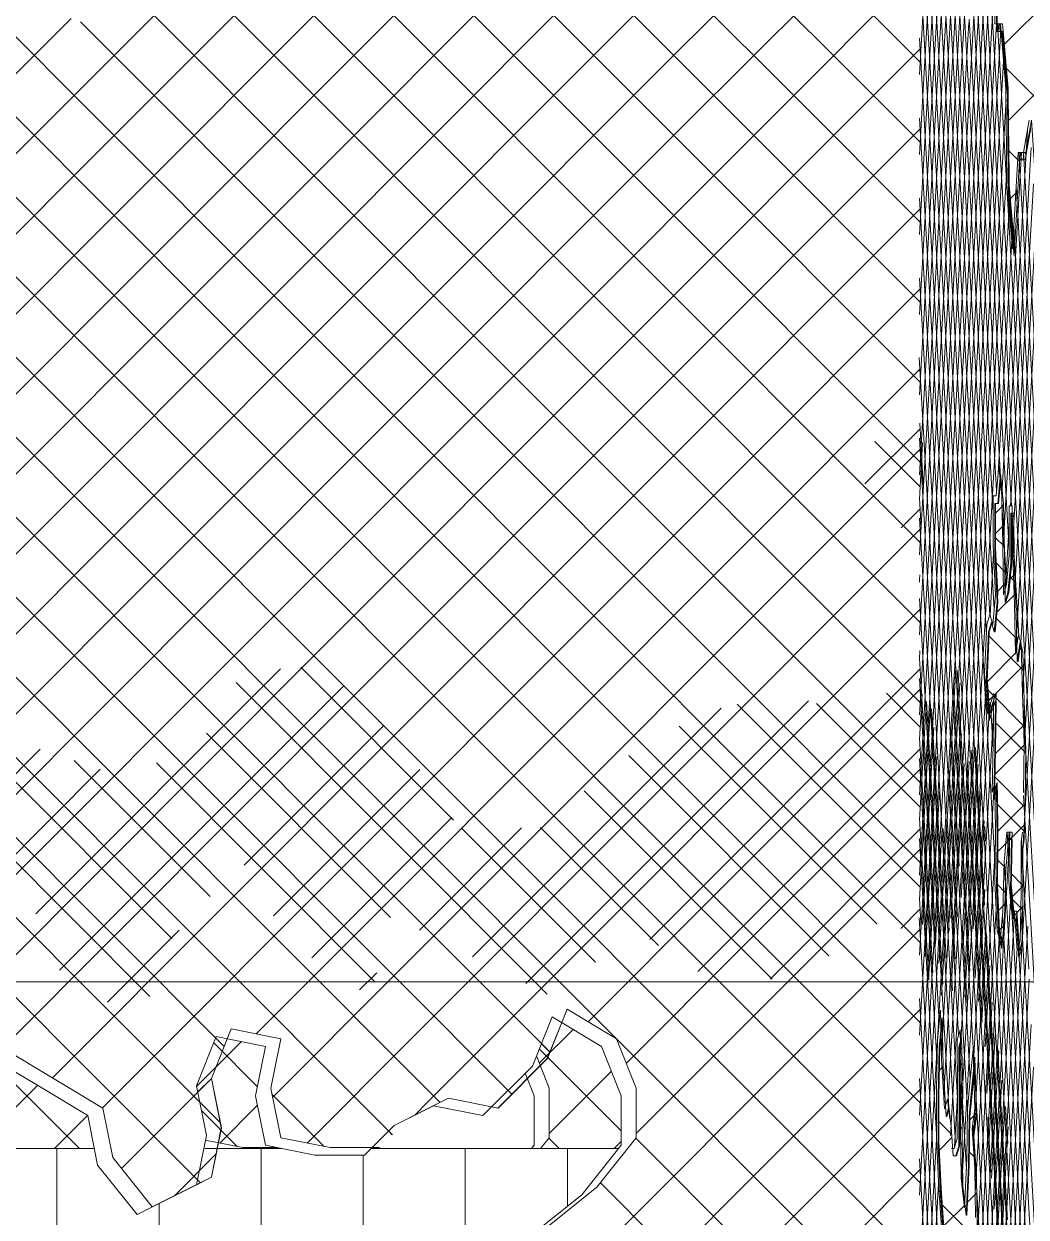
# Model space of a CAD drawing. Header units: millimetres. Extents: x -35517 to 139323, y -3702 to 5999.
# Drawn here: x 3886 to 4868, y 3791 to 4961 of the extents above; entities that cross this region are included whole.
import ezdxf

# ---------------------------------------------------------------- set-up
doc = ezdxf.new("R2010")
doc.units = ezdxf.units.MM
for name, color, linetype, lineweight in [('A-ROOF-OTLN', 132, 'Continuous', 5), ('A-ROOF-PATT', 132, 'Continuous', 9), ('G-ANNO-TEXT', 231, 'Continuous', 5), ('G-IMPT', 8, 'Continuous', 5), ('L-PLNT', 71, 'Continuous', 5)]:
    doc.layers.add(name, color=color, linetype=linetype, lineweight=lineweight)

# ---------------------------------------------------------------- blocks, each defined once
blk = doc.blocks.new('SVA_Shades of Green Tree - Australian_Tree_based_on_Leopard_Tree_2901-V131-GENERAL NORTH ELEVATION')
at = {"layer": 'G-IMPT'}
for p, q in [((4837.2, 4684.5), (4763.7, 5954.7)), ((4741.3, 4945.6), (3771.6, 5917)), ((4765, 4944.8), (4821.2, 5916.2)), ((4840.3, 4709.6), (4770.9, 5907.7)), ((4689.1, 4919.5), (3712.3, 5898)), ((4768, 4918.7), (4824.6, 5897.1)), ((4842.9, 4743.7), (4775.7, 5904)), ((4845.4, 4777.9), (4780.2, 5904)), ((4638.6, 4891.6), (3656.7, 5875.2)), ((4770.9, 4890.8), (4827.9, 5874.3)), ((4588.5, 4863.4), (3645.5, 5808)), ((4773.8, 4862.5), (4828.5, 5807.1)), ((4198.6, 4861.9), (3361.1, 5700.7)), ((4796.4, 4861), (4845, 5699.9)), ((4180.1, 4801.9), (3309, 5674.5)), ((4797.5, 4801), (4848, 5673.7)), ((3956, 4911.2), (4696.4, 5652.9)), ((4810.5, 4910.4), (4767.6, 5652.1)), ((3950.8, 4827.6), (4759.3, 5637.4)), ((4810.8, 4826.7), (4763.9, 5636.6)), ((4231.4, 4907.3), (3549.7, 5590.3)), ((4271.9, 4945.3), (3627.7, 5590.5)), ((4792.2, 4944.4), (4829.5, 5589.6)), ((4794.5, 4906.5), (4834.1, 5589.4)), ((3977.9, 4776.3), (4664.6, 5464.2)), ((4809.2, 4775.5), (4769.4, 5463.4)), ((4006.1, 4726.1), (4711.6, 5432.8)), ((4807.6, 4725.3), (4766.7, 5432)), ((4818.4, 4926), (4843.4, 5358.3)), ((4819.5, 4867.2), (4847, 5342.2)), ((4823, 4848.7), (4850.4, 5322.6)), ((4845.8, 4939.8), (5212.6, 5307.2)), ((4466.5, 4952), (4763.8, 5249.8)), ((4780.9, 4951.2), (4763, 5260.3)), ((4778.9, 4906.4), (4763, 5181.9)), ((4500.1, 4907.2), (4763.8, 5171.4)), ((4777, 4861.6), (4763, 5103.5)), ((4533.6, 4862.4), (4763.8, 5092.9)), ((4770.6, 4893.9), (4763, 5025.1)), ((4827, 4840.2), (4837.4, 5019.7)), ((4644.2, 4894.7), (4763.8, 5014.5)), ((4189.1, 4831), (4357.3, 4999.5)), ((4541.1, 4832.5), (4381.1, 4992.7)), ((4797, 4830.1), (4787.2, 4998.7)), ((3953.5, 4872), (3840.1, 4985.7)), ((4167.6, 4731.1), (4418.2, 4982.1)), ((4503.2, 4792), (4312.3, 4983.2)), ((4776.6, 4831.6), (4785.8, 4991.9)), ((4778.8, 4791.2), (4789.8, 4982.4)), ((4798.2, 4730.2), (4783.7, 4981.3)), ((4810.7, 4871.2), (4817.2, 4984.8)), ((4818.2, 4934.2), (4815.2, 4985.6)), ((3664.1, 4697.3), (3932.2, 4965.8)), ((3958.1, 4945.8), (3941.5, 4962.5)), ((4810.4, 4945), (4811.4, 4961.7)), ((4827.4, 4696.4), (4811.9, 4965)), ((4827.2, 4765.5), (4838.5, 4960.4)), ((4848, 4812), (4839.4, 4960.4)), ((4840.3, 4953), (4840.7, 4960.4)), ((4842, 4953), (4841.6, 4960.4)), ((4168.1, 4735.5), (3958.1, 4945.8)), ((3983.7, 4468.4), (4466.5, 4952)), ((4763.8, 4923.1), (4741.3, 4945.6)), ((4798.2, 4339), (4763, 4946.6)), ((4808.9, 4467.6), (4780.9, 4951.2)), ((4827.5, 4690.8), (4842.8, 4955.1)), ((4844.8, 4951.5), (4845, 4955.1)), ((4168.6, 4339.9), (4763.8, 4936.1)), ((4465.2, 4751.6), (4271.9, 4945.3)), ((4763, 4910.9), (4765, 4944.8)), ((4781, 4750.7), (4792.2, 4944.4)), ((4798.2, 4734.7), (4810.4, 4945)), ((4823.2, 4848.7), (4818.2, 4934.2)), ((3987.1, 4760), (3820.5, 4926.9)), ((4808.7, 4759.1), (4818.4, 4926)), ((4831.6, 4684.5), (4845.5, 4923.8)), ((4847.5, 4920.2), (4847.7, 4923.8)), ((3528, 4482.5), (3956, 4911.2)), ((4763.8, 4844.7), (4689.1, 4919.5)), ((4763, 4832.5), (4768, 4918.7)), ((4835.3, 4481.6), (4810.5, 4910.4)), ((4975, 4789.9), (4847.7, 4917.4)), ((4163.3, 4569.9), (4500.1, 4907.2)), ((4427.3, 4711.1), (4231.4, 4907.3)), ((4798.5, 4569), (4778.9, 4906.4)), ((4783.2, 4710.3), (4794.5, 4906.5)), ((4847.8, 4893.6), (4847.2, 4903.9)), ((4850, 4893.6), (4849.4, 4903.9)), ((4850.3, 4865.9), (4883.2, 4898.8)), ((4122.9, 4372.5), (4644.2, 4894.7)), ((4763.8, 4766.3), (4638.6, 4891.6)), ((4763, 4754), (4770.9, 4890.8)), ((4800.8, 4371.7), (4770.6, 4893.9)), ((4836.2, 4684.5), (4847.9, 4886.7)), ((4117.2, 4551.2), (3800.9, 4868)), ((4131.7, 4693.5), (3953.5, 4872)), ((4795.5, 4306.3), (4763, 4868.2)), ((4800.3, 4692.7), (4810.7, 4871.2)), ((4801.2, 4550.3), (4819.5, 4867.2)), ((4392.7, 4667.4), (4198.6, 4861.9)), ((4214.2, 4307.2), (4763.8, 4857.7)), ((4241.6, 4569.9), (4533.6, 4862.4)), ((4763.8, 4687.8), (4588.5, 4863.4)), ((4763, 4675.6), (4773.8, 4862.5)), ((4793.9, 4569), (4777, 4861.6)), ((4785.2, 4666.5), (4796.4, 4861)), ((4844.9, 4443.8), (4868.8, 4856)), ((4020.5, 4491.2), (3671.3, 4841)), ((4068.9, 4521.2), (3741.1, 4849.6)), ((4804, 4520.4), (4823, 4848.7)), ((4806.8, 4490.4), (4827, 4840.2)), ((4827.2, 4779), (4823.2, 4848.7)), ((4051.8, 4693.5), (4189.1, 4831)), ((4763.8, 4609.4), (4541.1, 4832.5)), ((4763, 4597.2), (4776.6, 4831.6)), ((4804.9, 4692.7), (4797, 4830.1)), ((4843.6, 4499.4), (4863, 4834.6)), ((4861.1, 4825.6), (4850.6, 4836.1)), ((4852.1, 4488.4), (4872.4, 4839.5)), ((4910, 3976.3), (4860.3, 4834.6)), ((4863, 4827.2), (4862.5, 4834.6)), ((4864.8, 4827.2), (4865.2, 4834.6)), ((4875.6, 4649.1), (4864.9, 4834.6)), ((4867.3, 4830.7), (4867.1, 4834.6)), ((3560.8, 4436.9), (3950.8, 4827.6)), ((4833.4, 4436.1), (4810.8, 4826.7)), ((4827.5, 4456.9), (4848.5, 4818.4)), ((4848.5, 4818.4), (4848.5, 4819.4)), ((4900.4, 3906.7), (4848, 4812)), ((4359.1, 4622.6), (4180.1, 4801.9)), ((4787.1, 4621.7), (4797.5, 4801)), ((4856.3, 4741.5), (4851, 4802.5)), ((4851.4, 4791.1), (4851, 4798.5)), ((4851.6, 4788.8), (4859.4, 4796.6)), ((4854.3, 4448.8), (4874.9, 4803.8)), ((4907.5, 3940.7), (4857.7, 4801.3)), ((4763.8, 4531), (4503.2, 4792)), ((4763, 4518.7), (4778.8, 4791.2)), ((4793.6, 4260.4), (4763, 4789.8)), ((3659.1, 4457), (3977.9, 4776.3)), ((4246.6, 4261.2), (4763.8, 4779.2)), ((4827.7, 4456.2), (4809.2, 4775.5)), ((4832.7, 4684.5), (4827.2, 4779)), ((4831.3, 4443.6), (4850.8, 4779.4)), ((4885.9, 4079.7), (4845.4, 4777.9)), ((4852.8, 4775.7), (4853, 4779.4)), ((3970.1, 4463.3), (3667.5, 4766.3)), ((4053.4, 4693.5), (3987.1, 4760)), ((4804.9, 4692.7), (4808.7, 4759.1)), ((4809.7, 4462.4), (4827.2, 4765.5)), ((4905, 3906.7), (4855.4, 4762.1)), ((4763.8, 4452.5), (4465.2, 4751.6)), ((4763, 4440.3), (4781, 4750.7)), ((4840.3, 4520.4), (4853.5, 4748)), ((4856.8, 4751.5), (4854.7, 4753.6)), ((4855.5, 4744.4), (4855.7, 4748)), ((4325.6, 4577.8), (4168.1, 4735.5)), ((4881.5, 4076.8), (4842.9, 4743.7)), ((4855.9, 4397.6), (4876, 4745.2)), ((3751, 4470.6), (4006.1, 4726.1)), ((4130.1, 4693.5), (4167.6, 4731.1)), ((4789.1, 4576.9), (4798.2, 4734.7)), ((4800.4, 4692.7), (4798.2, 4730.2)), ((4822.4, 4469.7), (4807.6, 4725.3)), ((4231, 4167.1), (4763.8, 4700.8)), ((4763.8, 4374.1), (4427.3, 4711.1)), ((4794.6, 4166.3), (4763, 4711.3)), ((4763, 4361.9), (4783.2, 4710.3)), ((4853.1, 4488.4), (4840.3, 4709.6)), ((3889.1, 4466), (3663.8, 4691.6)), ((3826.8, 4468.1), (4051.8, 4693.5)), ((3902.5, 4465.5), (4130.1, 4693.5)), ((4176.9, 4569.9), (4053.4, 4693.5)), ((4255.2, 4569.9), (4131.7, 4693.5)), ((4793.2, 4569), (4800.3, 4692.7)), ((4797.7, 4569), (4804.9, 4692.7)), ((4813.6, 4464.7), (4800.4, 4692.7)), ((4818, 4467.2), (4804.9, 4692.7)), ((4814.4, 4465.1), (4827.5, 4690.8)), ((4828.1, 4684.5), (4827.4, 4696.4)), ((4865.6, 4251.3), (4891.1, 4691.8)), ((4819.1, 4467.8), (4831.6, 4684.5)), ((4823.8, 4470.2), (4836.2, 4684.5)), ((4838.6, 4503.1), (4828.1, 4684.5)), ((4843, 4505.5), (4832.7, 4684.5)), ((4851.1, 4445.6), (4837.2, 4684.5)), ((4763.8, 4295.7), (4392.7, 4667.4)), ((4763, 4283.5), (4785.2, 4666.5)), ((4864.1, 4146.3), (4894.5, 4671.3)), ((4857.3, 4343.7), (4875.7, 4661.5)), ((4864, 4302.6), (4884.1, 4649.2)), ((4866.9, 4116.7), (4897.6, 4647.7)), ((4794.6, 4087.8), (4762.9, 4633.6)), ((4231, 4088.7), (4763.8, 4622.4)), ((4763.8, 4217.3), (4359.1, 4622.6)), ((4763, 4205), (4787.1, 4621.7)), ((4862.5, 4354.1), (4876.6, 4598.7)), ((4763.8, 4138.8), (4325.6, 4577.8)), ((4763, 4126.6), (4789.1, 4576.9)), ((4025.7, 4432.1), (4163.3, 4569.9)), ((4074.3, 4402.3), (4241.6, 4569.9)), ((4565.5, 4180.6), (4176.9, 4569.9)), ((4621.4, 4203), (4255.2, 4569.9)), ((4709.6, 4509.7), (4763.8, 4563.9)), ((4766.8, 4508.8), (4763.3, 4569.3)), ((4771.9, 4202.2), (4793.2, 4569)), ((4775.2, 4179.8), (4797.7, 4569)), ((4803.6, 4401.5), (4793.9, 4569)), ((4806.5, 4431.2), (4798.5, 4569)), ((4553.2, 4114.4), (4117.2, 4551.2)), ((4763.8, 4506.8), (4719.5, 4551.2)), ((4793.6, 4026.6), (4763, 4554.5)), ((4763, 4494.6), (4766.2, 4550.3)), ((4775.9, 4113.6), (4801.2, 4550.3)), ((4248.1, 4027.4), (4763.8, 4543.9)), ((4676.8, 3912.2), (4068.9, 4521.2)), ((4768.7, 3911.4), (4804, 4520.4)), ((4844, 4504.9), (4842, 4506.8)), ((4179.2, 4332.2), (4020.5, 4491.2)), ((4764.7, 4466.1), (4763, 4496)), ((4797.6, 4331.4), (4806.8, 4490.4)), ((4848.4, 4412.6), (4843.9, 4489.8)), ((4745.2, 4466.9), (4763.8, 4485.5)), ((4837.7, 4481.1), (4845.4, 4488.8)), ((4853.4, 4476.8), (4855.6, 4479)), ((4278.4, 3919.2), (3727.5, 4471)), ((4247.9, 4028.1), (3808.1, 4468.7)), ((4224.8, 4129.8), (3889.1, 4466)), ((3977.2, 4461.9), (3983.7, 4468.4)), ((4792.6, 3965.3), (4763, 4476.1)), ((4791.8, 3918.4), (4823.8, 4470.2)), ((4793.6, 4027.3), (4819.1, 4467.8)), ((4809.3, 4461), (4808.9, 4467.6)), ((4837.2, 4135.7), (4818, 4467.2)), ((4828.7, 4361.5), (4822.4, 4469.7)), ((4837.7, 4461.1), (4845.8, 4469.3)), ((4847.4, 4408), (4851.1, 4470.8)), ((4860.5, 4360.8), (4854, 4472.3)), ((3088.2, 3649.8), (3902.5, 4465.5)), ((3159.7, 3643), (3977.2, 4461.9)), ((4247, 3872.2), (3662.5, 4457.7)), ((4235.9, 4197), (3970.1, 4463.3)), ((4265.2, 3966.1), (4763.8, 4465.5)), ((4793.6, 3871.4), (4827.5, 4456.9)), ((4794.3, 4196.1), (4809.7, 4462.4)), ((4794.9, 4128.9), (4814.4, 4465.1)), ((4856.7, 3642.2), (4809.3, 4461)), ((4860.8, 3649), (4813.6, 4464.7)), ((4832, 4381.5), (4827.7, 4456.2)), ((4846.3, 4448.3), (4837.7, 4457)), ((4082.3, 3958.7), (3597.4, 4444.4)), ((4803.2, 3957.9), (4831.3, 4443.6)), ((3231.2, 3636.2), (4025.7, 4432.1)), ((4852.6, 3635.4), (4806.5, 4431.2)), ((4836.3, 4387.4), (4833.4, 4436.1)), ((4835.1, 4430.3), (4835.7, 4441.4)), ((4837.8, 4439.2), (4837.9, 4441.4)), ((4846.7, 4423.7), (4838.1, 4432.3)), ((4855.9, 4438.6), (4853.4, 4441.2)), ((4763, 4416.1), (4763.3, 4420.8)), ((4832.2, 4380.9), (4835.1, 4430.3)), ((4851.9, 4416.9), (4856.4, 4421.4)), ((4763.2, 4413.5), (4763, 4417.6)), ((4839.4, 4404.4), (4846.8, 4411.8)), ((4856.7, 4413.7), (4852, 4418.4)), ((3302.7, 3629.4), (4074.3, 4402.3)), ((4775.9, 4174.6), (4763, 4397.6)), ((4848.4, 3628.5), (4803.6, 4401.5)), ((4839, 4384), (4857.1, 4402.1)), ((4552.4, 4175.4), (4764.8, 4388.1)), ((3315, 3563.3), (4122.9, 4372.5)), ((4858.3, 4357.9), (4838.4, 4377.8)), ((4847.7, 3562.4), (4800.8, 4371.7)), ((4864.9, 4327.1), (4831.3, 4360.7)), ((4861.3, 4347.9), (4863.2, 4349.8)), ((3336.1, 3506), (4168.6, 4339.9)), ((4763, 4337.7), (4763.5, 4346.5)), ((4779, 4062.5), (4763, 4339.2)), ((4846.5, 3505.2), (4798.2, 4339)), ((4829.3, 4315.8), (4858.6, 4345.2)), ((3897.8, 4088.6), (4137.3, 4328.5)), ((4306.8, 4180.2), (4157.1, 4330.2)), ((4247.1, 4264.2), (4179.2, 4332.2)), ((4498.9, 4063.3), (4763.8, 4328.6)), ((4790.2, 4179.4), (4798.8, 4329.3)), ((4793.6, 4263.3), (4797.6, 4331.4)), ((4813.9, 4087.8), (4800, 4327.7)), ((4830.6, 4297.2), (4864.8, 4331.4)), ((4398.6, 4009.8), (4093.8, 4315.2)), ((4769.3, 4209.4), (4763, 4319.2)), ((4784.8, 4009), (4802.5, 4314.4)), ((3384.5, 3476), (4214.2, 4307.2)), ((4078.4, 3884.2), (3654.1, 4309.3)), ((3920.9, 4033.3), (4199.2, 4312.1)), ((4665.5, 4210.2), (4763.8, 4308.7)), ((4763.8, 4271.5), (4730.8, 4304.6)), ((4763, 4259.3), (4765.6, 4303.7)), ((4843.7, 3475.2), (4795.5, 4306.3)), ((4812.5, 4032.5), (4796.4, 4311.2)), ((4803.4, 3883.4), (4828, 4308.4)), ((4866.4, 4271.3), (4829.9, 4307.9)), ((4830.1, 4306.3), (4830.2, 4308.4)), ((4059.1, 3825.1), (3592.8, 4292.2)), ((4377.7, 4020.3), (4654.3, 4297.4)), ((4763.8, 4114.6), (4584.6, 4294.1)), ((4763.8, 4193.1), (4662.3, 4294.7)), ((4763, 4180.8), (4769.5, 4293.8)), ((4763, 4102.4), (4774, 4293.3)), ((4786, 4019.5), (4770, 4296.5)), ((4804.5, 3824.3), (4831.6, 4291.3)), ((4835.2, 4249.1), (4832.5, 4294.6)), ((4833.4, 4284.8), (4833.8, 4291.3)), ((4835, 4289.8), (4834.8, 4294.6)), ((4881.5, 3998.4), (4864.2, 4296.2)), ((4325.5, 4046.5), (4568.8, 4290.2)), ((4789.1, 4045.6), (4775, 4289.3)), ((4816, 3944.3), (4835.7, 4283.4)), ((4101.8, 4136.1), (4238.3, 4272.9)), ((4721.2, 4078.9), (4527.9, 4272.5)), ((4766.1, 4078), (4777.3, 4271.6)), ((4802.1, 4135.2), (4794.1, 4272)), ((4837.6, 4245.7), (4866.3, 4274.5)), ((4867.2, 4246.3), (4838, 4275.6)), ((3913.9, 3928), (4246.6, 4261.2)), ((4245.2, 4085.1), (4064.9, 4265.7)), ((4676.8, 3833.8), (4247.1, 4264.2)), ((4776.3, 4031.1), (4763, 4260.8)), ((4768.7, 3832.9), (4793.6, 4263.3)), ((4812.9, 3927.1), (4793.6, 4260.4)), ((4793.7, 4084.3), (4804.2, 4264.8)), ((3305.1, 3651.8), (3902.1, 4249.8)), ((4030.9, 4064.5), (3843.3, 4252.4)), ((4545.9, 4032), (4763.8, 4250.2)), ((4806.2, 4063.6), (4817, 4251.6)), ((4848.3, 3650.9), (4813.6, 4248.9)), ((4826.9, 4097.5), (4818, 4251.6)), ((4837.1, 4225.3), (4867, 4255.2)), ((4009.4, 4007.6), (3781.6, 4235.8)), ((4068.4, 4105.4), (3935.2, 4238.7)), ((4229.5, 4022.4), (4015.9, 4236.4)), ((4674.2, 4047.5), (4478.5, 4243.6)), ((4767.2, 4167.9), (4763, 4240.8)), ((4768.8, 4046.6), (4780.2, 4242.7)), ((4794.6, 4021.5), (4807, 4235.5)), ((4804, 4104.5), (4811.7, 4237.9)), ((4807.4, 4006.8), (4820.6, 4235)), ((3714.1, 3983), (3960.8, 4230.2)), ((4130.6, 4086.5), (4273.7, 4229.9)), ((4702.4, 4168.7), (4763.8, 4230.2)), ((4800.4, 4085.7), (4792.1, 4229.1)), ((4824.5, 3982.2), (4810.2, 4229.3)), ((4866.5, 4192.8), (4837.1, 4222.3)), ((4618.7, 4024.7), (4434.7, 4209)), ((4559.7, 4104.2), (4665.5, 4210.2)), ((4775.5, 4103.4), (4769.3, 4209.4)), ((4815.8, 3861.5), (4836.2, 4214.3)), ((4838, 4207.7), (4838.4, 4214.3)), ((4763.4, 4060.8), (4621.4, 4203)), ((4763, 4048.2), (4771.9, 4202.2)), ((4772.1, 4023.9), (4782.7, 4208.1)), ((4815.8, 4073.9), (4823.6, 4208.5)), ((4880.4, 3938.2), (4865, 4204.6)), ((4466.4, 3966.2), (4235.9, 4197)), ((4780.9, 3965.3), (4794.3, 4196.1)), ((4865.8, 4169.3), (4839.5, 4195.6)), ((4839.8, 4169.5), (4866.6, 4196.3)), ((4167.9, 4045.4), (4305.1, 4182.9)), ((4529.4, 4152.3), (4552.4, 4175.4)), ((4763.8, 3982), (4565.5, 4180.6)), ((4772.2, 4023.7), (4763, 4182.3)), ((4763, 3969.7), (4775.2, 4179.8)), ((4777.2, 4151.5), (4775.9, 4174.6)), ((4798.2, 4044.6), (4790.3, 4182)), ((4817.6, 4025.6), (4826.5, 4179.6)), ((4827.9, 4160.2), (4827, 4174.2)), ((4851.5, 4161.3), (4866, 4175.7)), ((3962.9, 3898.6), (4231, 4167.1)), ((4273.3, 4072.6), (4373.3, 4172.8)), ((4445.7, 4041.1), (4314.3, 4172.8)), ((4507.6, 4057.6), (4392, 4173.3)), ((4589.9, 4056.1), (4702.4, 4168.7)), ((4616.8, 4024.6), (4763.8, 4171.8)), ((4765.1, 4126.4), (4763, 4162.3)), ((4773.7, 4055.2), (4767.2, 4167.9)), ((4778.5, 4056.7), (4785.2, 4172.5)), ((4782.1, 4040.3), (4789.7, 4171.9)), ((4792.1, 4071.8), (4786.3, 4171.9)), ((4810.1, 3897.7), (4794.6, 4166.3)), ((4822.7, 3667.6), (4851.5, 4165.5)), ((4850.8, 4135.4), (4848.9, 4168.7)), ((4851.6, 4161.3), (4851.1, 4168.7)), ((4853.5, 4161.3), (4853.8, 4165.5)), ((4282.4, 3904.9), (4529.4, 4152.3)), ((4739.2, 4127.2), (4763.8, 4151.8)), ((4791.6, 3904), (4777.2, 4151.5)), ((4817.7, 3815.6), (4837.5, 4157.6)), ((4839.8, 4149.5), (4850.4, 4160.2)), ((4863.5, 4151.9), (4863, 4160.5)), ((4870.3, 4034.2), (4863.5, 4151.9)), ((4865.3, 4159.2), (4865.2, 4160.5)), ((4847.7, 4133.2), (4839.7, 4141.2)), ((4876.1, 3620.6), (4846, 4140)), ((4862.8, 4125.3), (4864.1, 4146.3)), ((4401.3, 3953), (4224.8, 4129.8)), ((4620.2, 4008), (4739.2, 4127.2)), ((4784.7, 3952.1), (4794.9, 4128.9)), ((4864.4, 4116.4), (4853.2, 4127.7)), ((4772, 4007.1), (4765.1, 4126.4)), ((4834.9, 3565.2), (4866.9, 4116.7)), ((4847.1, 4109.6), (4839.4, 4117.3)), ((4853.6, 4104.9), (4864.4, 4115.7)), ((4438.5, 3982.9), (4559.7, 4104.2)), ((4763.8, 3903.5), (4553.2, 4114.4)), ((4763, 3891.3), (4775.9, 4113.6)), ((4764.8, 4073.5), (4763, 4103.9)), ((4820.8, 4002.6), (4827.2, 4112.6)), ((4744.8, 4074.3), (4763.8, 4093.3)), ((4782.5, 3982), (4775.5, 4103.4)), ((4819.5, 3769.2), (4838.3, 4093.3)), ((4823.3, 3598.8), (4852.3, 4101)), ((4840.3, 4091.6), (4846.8, 4098.1)), ((4840.4, 4091.1), (4840.5, 4093.3)), ((4864.2, 4092.5), (4853.8, 4102.9)), ((4854.3, 4097.2), (4854.6, 4101)), ((4855.4, 4086.7), (4864.3, 4095.6)), ((4893.4, 3558.1), (4862.4, 4092.4)), ((4113.4, 3970.9), (4231, 4088.7)), ((4770.2, 3959), (4762.9, 4084.8)), ((4801.4, 3970.1), (4794.6, 4087.8)), ((4826.4, 3575), (4856.2, 4089.5)), ((4869.1, 3662.6), (4844.5, 4087.6)), ((4877.2, 3681.1), (4853.4, 4091.2)), ((4856, 4083.8), (4855.6, 4091.2)), ((4858.1, 4083.8), (4858.4, 4089.5)), ((3967.9, 4002), (4038.2, 4072.4)), ((4650.4, 3959.8), (4763.8, 4073.4)), ((4809.8, 4001.1), (4805.7, 4071.5)), ((4856.4, 3588), (4828.5, 4070.9)), ((4836.5, 3513), (4869.1, 4076.6)), ((4841.2, 4072.5), (4845.8, 4077.1)), ((4821.4, 3723.6), (4841.2, 4065.2)), ((4824.3, 3984.4), (4829, 4066.3)), ((4865, 3655.8), (4841.3, 4064.7)), ((4843.1, 4059.4), (4843.4, 4065.2)), ((4843.9, 4057.6), (4843.5, 4064.7)), ((4476.1, 3942.1), (4589.9, 4056.1)), ((4780.3, 3941.2), (4773.7, 4055.2)), ((4831.7, 3587.4), (4858.7, 4054.7)), ((4889.4, 3548.3), (4860, 4056.1)), ((4860.8, 4051.5), (4861, 4054.7)), ((4862.4, 4051.7), (4862.2, 4056.1)), ((4827.3, 3958.3), (4831.9, 4038)), ((4129.6, 3908.7), (4248.1, 4027.4)), ((4214.8, 4014.1), (4231.6, 4030.9)), ((4364, 3911.9), (4247.9, 4028.1)), ((4786.8, 3911), (4793.6, 4027.3)), ((4800.4, 3907.9), (4793.6, 4026.6)), ((4795.5, 4013.2), (4794.5, 4030)), ((4837.7, 3455.5), (4870.6, 4024.4)), ((4485.8, 3873.4), (4620.2, 4008)), ((4768.7, 3907), (4763, 4005.5)), ((4779.8, 3872.6), (4772, 4007.1)), ((4829.2, 3912.4), (4834.4, 4002)), ((4676.8, 3907.8), (4763.8, 3994.9)), ((4852.6, 3635.5), (4872.6, 3980.2)), ((4082.2, 3958.7), (4073.8, 3967.1)), ((4163.3, 3864), (4265.2, 3966.1)), ((4676.8, 3755.4), (4466.5, 3966)), ((4768.7, 3754.5), (4780.9, 3965.2)), ((4798.5, 3863.2), (4792.6, 3965.3)), ((4830.9, 3863.2), (4837.1, 3969.9)), ((4401.1, 3953), (4392.8, 3961.3)), ((4395.8, 3704.8), (4650.4, 3959.8)), ((4785, 3703.9), (4770.2, 3959)), ((4785.9, 3959.8), (4783.6, 3962.1)), ((4802.3, 3955.1), (4804.6, 3957.4)), ((4833.5, 3829.6), (4840.7, 3954.2)), ((4849.4, 3788.6), (4839.5, 3959.5)), ((4805, 3940.7), (4802.5, 3943.2)), ((4782.7, 3935.5), (4786.4, 3939.2)), ((4817.9, 3927.8), (4816.2, 3929.4)), ((4857.7, 3643.7), (4874.7, 3938.2)), ((3981.7, 3839), (4069.8, 3927.2)), ((4056.2, 3913.8), (4069.7, 3927.2)), ((4293.7, 3903.8), (4278.4, 3919.2)), ((4676.8, 3829.4), (4763.8, 3916.5)), ((4768.7, 3828.6), (4763, 3927.1)), ((4790.9, 3903), (4791.8, 3918.4)), ((4809, 3838.1), (4803.9, 3926.4)), ((4836.3, 3799.4), (4843.6, 3925.5)), ((4180.2, 3860.7), (4129, 3912)), ((4268.9, 3891.4), (4282.4, 3904.9)), ((4363.8, 3911.9), (4360.2, 3915.5)), ((4763.8, 3825.1), (4676.8, 3912.2)), ((4763, 3812.9), (4768.7, 3911.4)), ((4797.5, 3859.8), (4800.5, 3911.1)), ((4078.3, 3884.2), (4058.1, 3904.4)), ((4792.4, 3890.5), (4791.6, 3904)), ((4812.4, 3886.8), (4818.9, 3893.3)), ((4839.5, 3776.4), (4846.6, 3899.8)), ((4849.6, 3863.7), (4847.5, 3899.8)), ((4794.7, 3872.5), (4782.1, 3885.2)), ((4832.6, 3587.4), (4815.4, 3884.1)), ((4817.8, 3881.8), (4817.7, 3884.1)), ((4833.1, 3835.2), (4829.9, 3889.4)), ((4246.8, 3872.2), (4243.2, 3875.9)), ((4802.5, 3876.9), (4805, 3879.4)), ((4839.8, 3704.2), (4850, 3880.3)), ((4234.2, 3859.5), (4226.9, 3859.5)), ((4676.8, 3676.9), (4485.4, 3868.7)), ((4768.7, 3676.1), (4779.8, 3867.8)), ((4782.3, 3856.6), (4794.9, 3869.3)), ((4805, 3862.2), (4802.4, 3864.9)), ((4033.2, 3812.1), (4074.4, 3853.4)), ((4057.7, 3836.9), (4074.3, 3853.4)), ((4768.7, 3750.1), (4763, 3848.6)), ((4806, 3811.3), (4803.6, 3852.5)), ((4817.7, 3849.5), (4812, 3855.2)), ((4676.8, 3751), (4763.8, 3838.1)), ((4059, 3825.1), (4056, 3828.1)), ((4675.2, 3600.1), (4450.6, 3825.1)), ((4496.6, 3648.9), (4676.8, 3829.4)), ((4763.8, 3746.7), (4676.8, 3833.8)), ((4762.9, 3733.5), (4768.7, 3832.9)), ((4779.1, 3648), (4768.7, 3828.6)), ((4768.8, 3599.3), (4781.8, 3824.3)), ((4783.9, 3822.1), (4784, 3824.3)), ((4810.2, 3806.2), (4819.2, 3815.1)), ((4820.6, 3768.2), (4785, 3803.9)), ((4787.2, 3783.2), (4807.7, 3803.6))]:
    blk.add_line(p, q, dxfattribs=at)
at = {"layer": 'G-IMPT', "flags": 128}
for points in [[(4870.6, 4866), (4865.1, 4834.6), (4859.6, 4834.6), (4854.2, 4740.2), (4848.7, 4803.1), (4847.8, 4897.5), (4842.3, 4960.4), (4836.8, 4960.4), (4837.8, 5054.7)], [(4850.1, 4890.1), (4850, 4897.5), (4844.5, 4960.4), (4839.1, 4960.4)], [(4878.2, 4781.7), (4878.2, 4787.4), (4872.8, 4866), (4867.3, 4834.6), (4861.8, 4834.6), (4861.4, 4827.2)], [(4865.1, 4207.4), (4865.6, 4255.9), (4864, 4304.3), (4862.8, 4352.7), (4860, 4362.4), (4857.2, 4343.1), (4856.1, 4391.5), (4854.4, 4439.9), (4853.9, 4488.4), (4851.1, 4488.4), (4851.1, 4439.9), (4848.2, 4410.9), (4845.4, 4401.2), (4844.9, 4449.6), (4843.8, 4498.1), (4840.9, 4527.1), (4838.1, 4498.1), (4835.3, 4498.1), (4835.3, 4449.6), (4837.6, 4401.2), (4834.8, 4372.1), (4832, 4381.8), (4829.2, 4372.1), (4826.9, 4323.7), (4829.7, 4284.9), (4832.5, 4294.6), (4835.9, 4304.3), (4835.3, 4255.9), (4834.2, 4207.4), (4837, 4217.1), (4837.6, 4168.7), (4837, 4120.2), (4839.3, 4071.8), (4842.1, 4062.1), (4844.9, 4091.2), (4846, 4139.6), (4848.8, 4168.7), (4851.6, 4168.7), (4850.5, 4120.2), (4853.3, 4091.2), (4856.1, 4091.2), (4858.9, 4052.4), (4861.7, 4062.1), (4862.8, 4110.6), (4862.8, 4159), (4864, 4168.7)], [(4837.7, 4447.1), (4839.8, 4401.2), (4839.6, 4399.6)], [(4829.4, 4319.8), (4831.9, 4284.9), (4834.7, 4294.6), (4838.1, 4304.3), (4838, 4296.9)], [(4836.7, 4208.5), (4839.2, 4217.1), (4839.3, 4209.7)], [(4848.2, 4138.3), (4848.2, 4139.6), (4851, 4168.7), (4853.8, 4168.7), (4853.7, 4161.3)], [(4865.1, 4157), (4865.1, 4159), (4865.6, 4164)], [(4839.4, 4116.7), (4841.5, 4071.8), (4844.3, 4062.1), (4846.5, 4085.1)], [(4852.9, 4117.8), (4855.5, 4091.2), (4858.3, 4091.2), (4861.1, 4052.4), (4863.4, 4060.4)], [(4234.3, 3859.5), (4185.9, 3859.5), (4137.5, 3869.2), (4127.9, 3917.6), (4137.5, 3966.1), (4089.1, 3975.8), (4069.8, 3927.3), (4079.5, 3878.9), (4069.8, 3830.5), (4011.7, 3801.4), (3973, 3849.8), (3963.4, 3898.3), (3915, 3927.3), (3866.6, 3956.4)], [(4398.8, 3782), (4447.1, 3820.8), (4485.8, 3869.2), (4485.8, 3917.6), (4466.5, 3966.1), (4418.1, 3995.1), (4398.8, 3946.7), (4350.4, 3898.3), (4302, 3908), (4263.3, 3888.6)], [(4794.4, 3858.7), (4797.2, 3858.7), (4800, 3868.4), (4800.5, 3916.8), (4800, 3965.2), (4802.8, 3974.9), (4803.9, 3926.5), (4803.3, 3878), (4803.9, 3829.6), (4807.3, 3800.5), (4809.5, 3849), (4810.1, 3897.4), (4812.9, 3926.5), (4815.7, 3955.6), (4817.4, 3897.4), (4814.6, 3878), (4817.4, 3839.3), (4817.9, 3790.9)], [(4784.8, 3781.2), (4782, 3819.9), (4779.8, 3868.4), (4779.8, 3916.8), (4780.9, 3965.2), (4783.7, 3994.3), (4784.8, 3945.9), (4787.6, 3897.4), (4790.4, 3907.1), (4792.7, 3887.7)], [(4412.8, 3982.1), (4398.6, 3946.7), (4350.3, 3898.3), (4344.2, 3899.5)], [(4085.2, 3966.2), (4069.7, 3927.3), (4079.3, 3878.9), (4069.7, 3830.5), (4055, 3823.1)], [(4364.5, 3754.5), (4444.1, 3674.7), (4676.8, 3907.8)], [(4786.8, 3753.7), (4782.2, 3673.9), (4768.7, 3907)], [(4818.9, 3892.6), (4816.8, 3878), (4816.9, 3876)], [(4795.3, 3718.1), (4795.5, 3723), (4792.7, 3752.1), (4789.8, 3742.4), (4787, 3781.2), (4784.2, 3819.9), (4782.1, 3865.8)]]:
    blk.add_lwpolyline(points, dxfattribs=at)
at = {"layer": 'L-PLNT'}
for p, q in [((4838.4, 4953), (4839.4, 5047.3)), ((4840.1, 5047.3), (4839.2, 4953)), ((4843.9, 4953), (4838.4, 4953)), ((4849.4, 4890.1), (4843.9, 4953)), ((4844.6, 4953), (4843.9, 4953)), ((4844.6, 4953), (4850.1, 4890.1)), ((4850.1, 4811.8), (4849.4, 4890.1)), ((4850.1, 4890.1), (4849.4, 4890.1)), ((4850.1, 4890.1), (4850.9, 4811.8)), ((4872.2, 4858.6), (4866.7, 4827.2)), ((4861.2, 4827.2), (4855.8, 4732.8)), ((4866.7, 4827.2), (4861.2, 4827.2)), ((4850.3, 4795.7), (4850.1, 4811.8)), ((4850.9, 4811.8), (4851, 4795.7)), ((4855.8, 4732.8), (4850.3, 4795.7)), ((4851, 4795.7), (4850.3, 4795.7)), ((4851, 4795.7), (4856, 4737.9)), ((4839.7, 4490.7), (4842.5, 4519.7)), ((4842.9, 4515.9), (4840.5, 4490.7)), ((4842.5, 4519.7), (4845.3, 4490.7)), ((4836.9, 4442.2), (4836.9, 4490.7)), ((4836.9, 4490.7), (4839.7, 4490.7)), ((4837.7, 4490.7), (4837.7, 4442.2)), ((4840.5, 4490.7), (4839.7, 4490.7)), ((4845.3, 4490.7), (4846.5, 4442.2)), ((4852.6, 4432.5), (4852.6, 4481)), ((4852.6, 4481), (4855.5, 4481)), ((4853.4, 4481), (4853.4, 4432.5)), ((4855.5, 4481), (4856, 4432.5)), ((4839.2, 4393.8), (4836.9, 4442.2)), ((4837.7, 4442.2), (4836.9, 4442.2)), ((4837.7, 4442.2), (4839.9, 4393.8)), ((4846.5, 4442.2), (4847, 4393.8)), ((4849.8, 4403.5), (4852.6, 4432.5)), ((4853.4, 4432.5), (4850.6, 4403.5)), ((4853.4, 4432.5), (4852.6, 4432.5)), ((4856, 4432.5), (4857.7, 4384.1)), ((4847, 4393.8), (4849.8, 4403.5)), ((4850.6, 4403.5), (4847.8, 4393.8)), ((4850.6, 4403.5), (4849.8, 4403.5)), ((4836.4, 4364.7), (4839.2, 4393.8)), ((4839.9, 4393.8), (4837.1, 4364.7)), ((4839.9, 4393.8), (4839.2, 4393.8)), ((4847.8, 4393.8), (4847, 4393.8)), ((4830.8, 4364.7), (4833.6, 4374.4)), ((4833.9, 4373.1), (4831.5, 4364.7)), ((4833.6, 4374.4), (4836.4, 4364.7)), ((4857.7, 4384.1), (4858.8, 4335.7)), ((4828.5, 4316.3), (4830.8, 4364.7)), ((4831.5, 4364.7), (4829.3, 4316.3)), ((4831.5, 4364.7), (4830.8, 4364.7)), ((4837.1, 4364.7), (4836.4, 4364.7)), ((4858.8, 4335.7), (4861.6, 4355)), ((4862.1, 4353.3), (4859.6, 4335.7)), ((4861.6, 4355), (4864.4, 4345.4)), ((4864.4, 4345.4), (4865.6, 4296.9)), ((4859.6, 4335.7), (4858.8, 4335.7)), ((4831.3, 4277.5), (4828.5, 4316.3)), ((4829.3, 4316.3), (4828.5, 4316.3)), ((4829.3, 4316.3), (4831.9, 4279.6)), ((4837.5, 4296.9), (4834.1, 4287.2)), ((4836.9, 4248.5), (4837.5, 4296.9)), ((4838.2, 4296.9), (4837.5, 4296.9)), ((4838.2, 4296.9), (4837.7, 4248.5)), ((4865.6, 4296.9), (4867.2, 4248.5)), ((4834.1, 4287.2), (4831.3, 4277.5)), ((4835.8, 4200), (4836.9, 4248.5)), ((4837.7, 4248.5), (4836.6, 4202.8)), ((4837.7, 4248.5), (4836.9, 4248.5)), ((4867.2, 4248.5), (4866.7, 4200)), ((4838.6, 4209.7), (4835.8, 4200)), ((4839.2, 4161.3), (4838.6, 4209.7)), ((4839.4, 4209.7), (4838.6, 4209.7)), ((4839.4, 4209.7), (4839.9, 4161.3)), ((4866.7, 4200), (4865.6, 4161.3)), ((4838.6, 4112.8), (4839.2, 4161.3)), ((4839.9, 4161.3), (4839.2, 4161.3)), ((4839.9, 4161.3), (4839.4, 4112.8)), ((4850.4, 4161.3), (4847.6, 4132.2)), ((4853.2, 4161.3), (4850.4, 4161.3)), ((4852.1, 4112.8), (4853.2, 4161.3)), ((4853.9, 4161.3), (4852.8, 4112.8)), ((4853.9, 4161.3), (4853.2, 4161.3)), ((4865.6, 4161.3), (4864.4, 4151.6)), ((4864.4, 4151.6), (4864.4, 4103.2)), ((4847.6, 4132.2), (4846.5, 4083.8)), ((4840.9, 4064.4), (4838.6, 4112.8)), ((4839.4, 4112.8), (4838.6, 4112.8)), ((4839.4, 4112.8), (4841.6, 4064.4)), ((4854.9, 4083.8), (4852.1, 4112.8)), ((4852.8, 4112.8), (4852.1, 4112.8)), ((4852.8, 4112.8), (4855.6, 4083.8)), ((4864.4, 4103.2), (4863.3, 4054.7)), ((4846.5, 4083.8), (4843.7, 4054.7)), ((4857.7, 4083.8), (4854.9, 4083.8)), ((4860.5, 4045), (4857.7, 4083.8)), ((4858.4, 4083.8), (4857.7, 4083.8)), ((4858.4, 4083.8), (4861.1, 4047.1)), ((4843.7, 4054.7), (4840.9, 4064.4)), ((4841.6, 4064.4), (4840.9, 4064.4)), ((4841.6, 4064.4), (4843.9, 4056.6)), ((4863.3, 4054.7), (4860.5, 4045)), ((4384, 3939.3), (4403.3, 3987.8)), ((4403.3, 3987.8), (4451.7, 3958.7)), ((4782.5, 3957.8), (4785.3, 3986.9)), ((4785.3, 3986.9), (4786.4, 3938.5)), ((4785.4, 3980.7), (4783.2, 3957.8)), ((4055, 3919.9), (4074.3, 3968.4)), ((4074.3, 3968.4), (4122.7, 3958.7)), ((4801.6, 3957.8), (4804.4, 3967.5)), ((4804.4, 3965.2), (4802.3, 3957.8)), ((4804.4, 3967.5), (4805.5, 3919.1)), ((4122.7, 3958.7), (4113, 3910.3)), ((4451.7, 3958.7), (4471, 3910.3)), ((4781.4, 3909.4), (4782.5, 3957.8)), ((4783.2, 3957.8), (4782.1, 3909.4)), ((4783.2, 3957.8), (4782.5, 3957.8)), ((4802.1, 3909.4), (4801.6, 3957.8)), ((4802.3, 3957.8), (4801.6, 3957.8)), ((4802.3, 3957.8), (4802.9, 3909.4)), ((3851.8, 3949), (3900.2, 3919.9)), ((4814.5, 3919.1), (4817.3, 3948.2)), ((4817.5, 3942.3), (4815.2, 3919.1)), ((4817.3, 3948.2), (4819, 3890)), ((4335.6, 3890.9), (4384, 3939.3)), ((4786.4, 3938.5), (4789.2, 3890)), ((3900.2, 3919.9), (3948.6, 3890.9)), ((4064.7, 3871.5), (4055, 3919.9)), ((4805.5, 3919.1), (4804.9, 3870.7)), ((4811.7, 3890), (4814.5, 3919.1)), ((4815.2, 3919.1), (4812.4, 3890)), ((4113, 3910.3), (4122.7, 3861.8)), ((4471, 3910.3), (4471, 3861.8)), ((4781.4, 3861), (4781.4, 3909.4)), ((4782.1, 3909.4), (4781.4, 3909.4)), ((4782.1, 3909.4), (4782.1, 3861)), ((4801.6, 3861), (4802.1, 3909.4)), ((4802.9, 3909.4), (4802.1, 3909.4)), ((4802.9, 3909.4), (4802.3, 3861)), ((4248.5, 3881.2), (4287.2, 3900.6)), ((4287.2, 3900.6), (4335.6, 3890.9)), ((4789.2, 3890), (4792, 3899.7)), ((4792, 3897.2), (4790, 3890)), ((4792, 3899.7), (4794.3, 3880.3)), ((3948.6, 3890.9), (3958.2, 3842.4)), ((4790, 3890), (4789.2, 3890)), ((4811.1, 3841.6), (4811.7, 3890)), ((4812.4, 3890), (4811.7, 3890)), ((4812.4, 3890), (4811.9, 3841.6)), ((4819, 3890), (4816.2, 3870.7)), ((4055, 3823.1), (4064.7, 3871.5)), ((4219.5, 3852.1), (4248.5, 3881.2)), ((4794.3, 3880.3), (4796, 3851.3)), ((4804.9, 3870.7), (4805.5, 3822.2)), ((4816.2, 3870.7), (4819, 3831.9)), ((4122.7, 3861.8), (4171.1, 3852.1)), ((4471, 3861.8), (4432.3, 3813.4)), ((4783.6, 3812.5), (4781.4, 3861)), ((4782.1, 3861), (4781.4, 3861)), ((4782.1, 3861), (4784.3, 3812.5)), ((4798.8, 3851.3), (4801.6, 3861)), ((4802.3, 3861), (4799.5, 3851.3)), ((4802.3, 3861), (4801.6, 3861)), ((4171.1, 3852.1), (4219.5, 3852.1)), ((4796, 3851.3), (4798.8, 3851.3)), ((4799.5, 3851.3), (4798.8, 3851.3)), ((3958.2, 3842.4), (3996.9, 3794)), ((4808.9, 3793.2), (4811.1, 3841.6)), ((4811.9, 3841.6), (4809.6, 3793.2)), ((4811.9, 3841.6), (4811.1, 3841.6)), ((3996.9, 3794), (4055, 3823.1)), ((4819, 3831.9), (4819.5, 3783.5)), ((4432.3, 3813.4), (4384, 3774.6)), ((4786.4, 3773.8), (4783.6, 3812.5)), ((4784.3, 3812.5), (4783.6, 3812.5)), ((4784.3, 3812.5), (4787.2, 3773.8)), ((4805.5, 3822.2), (4808.9, 3793.2)), ((4809.6, 3793.2), (4808.9, 3793.2))]:
    blk.add_line(p, q, dxfattribs=at)
blk = doc.blocks.new('SVA_Shades of Green Tree - Australian_Tree_based_on_Leopard_Tree_2901-V135-GENERAL NORTH ELEVATION')
at = {"layer": 'G-IMPT'}
for p, q in [((4390.8, 3942.1), (4424, 3975.3)), ((4055.1, 3919.5), (4099, 3963.4)), ((4114.8, 3919.2), (4071.9, 3962.2)), ((4471, 3876.1), (4390.8, 3956.4)), ((3940.4, 3858.6), (3851.2, 3947.9)), ((4400.6, 3873.4), (4461.4, 3934.4)), ((3877.6, 3898.6), (3899.4, 3920.4)), ((4094.9, 3860.7), (4059.8, 3895.8)), ((4078, 3864), (4114.9, 3901)), ((3916, 3858.6), (3948.3, 3891)), ((4410.1, 3858.6), (4400.1, 3868.7)), ((4464.1, 3858.6), (4471, 3865.6))]:
    blk.add_line(p, q, dxfattribs=at)
at = {"layer": 'G-IMPT', "flags": 128}
for points in [[(4392.1, 3858.6), (4400.6, 3869.2), (4400.6, 3917.6), (4387.9, 3949.3)], [(4134.2, 3859.5), (4100.6, 3859.5), (4063.7, 3866.9)]]:
    blk.add_lwpolyline(points, dxfattribs=at)
at = {"layer": 'L-PLNT'}
for p, q in [((4376.9, 3932.3), (4385.8, 3910.3)), ((4385.8, 3910.3), (4385.8, 3861.8)), ((4385.8, 3861.8), (4383.2, 3858.6)), ((4385, 3860.9), (4385.7, 3861.8))]:
    blk.add_line(p, q, dxfattribs=at)

msp = doc.modelspace()

# ---------------------------------------------------------------- hatches: boundary and pattern name
at = {"layer": 'A-ROOF-PATT', "lineweight": 5}
h = msp.add_hatch(dxfattribs=at)
h.set_pattern_fill('FP_1', color=256, style=0, pattern_type=2)
h.set_pattern_definition([(90, (18.28, 4161.12), (-100, 6e-15), [])])
h.paths.add_polyline_path([(4209.8, 3607.6), (4228.1, 3607.6), (4258.2, 3619.6), (4258.2, 3668.1), (4238.8, 3716.5), (4287.2, 3745.6), (4335.6, 3735.9), (4433.9, 3815.3), (4468.4, 3858.5), (4225.8, 3858.5), (4219.5, 3852.1), (4171.1, 3852.1), (4139.3, 3858.5), (4062.1, 3858.5), (4055, 3823.1), (3996.9, 3794), (3958.2, 3842.4), (3955, 3858.5), (3854.9, 3858.5), (3822.8, 3832.7), (3813.1, 3784.3), (3764.7, 3745.6), (3726, 3648.7), (3742.4, 3607.6), (4098, 3607.6), (4093.7, 3629.3), (4151.7, 3639), (4198.8, 3607.6)])
h.paths.add_polyline_path([(845.3, 3607.6), (2280, 3607.6), (2309.2, 3648.5), (2403.4, 3695.7), (2497.6, 3695.7), (2591.9, 3758.6), (2623.3, 3853), (2639.8, 3858.5), (756.7, 3858.5), (756.7, 3607.6)])

# ---------------------------------------------------------------- linework, layer by layer
at = {"layer": 'A-ROOF-OTLN'}
for p, q in [((3855.1, 3858.6), (3955, 3858.6)), ((4063.2, 3858.6), (4138.6, 3858.6)), ((4226, 3858.6), (4468.5, 3858.6))]:
    msp.add_line(p, q, dxfattribs=at)
at = {"layer": 'G-ANNO-TEXT', "color": 7}
for p, q in [((-3301.9, 4021.8), (4357.6, 4021.8)), ((4357.6, 4021.8), (6107.8, 4021.8))]:
    msp.add_line(p, q, dxfattribs=at)

# ---------------------------------------------------------------- block references
at = {"layer": 'L-PLNT'}
for name in ['SVA_Shades of Green Tree - Australian_Tree_based_on_Leopard_Tree_2901-V135-GENERAL NORTH ELEVATION', 'SVA_Shades of Green Tree - Australian_Tree_based_on_Leopard_Tree_2901-V131-GENERAL NORTH ELEVATION']:
    msp.add_blockref(name, (0, 0), dxfattribs=at)

doc.saveas('drawing.dxf')
